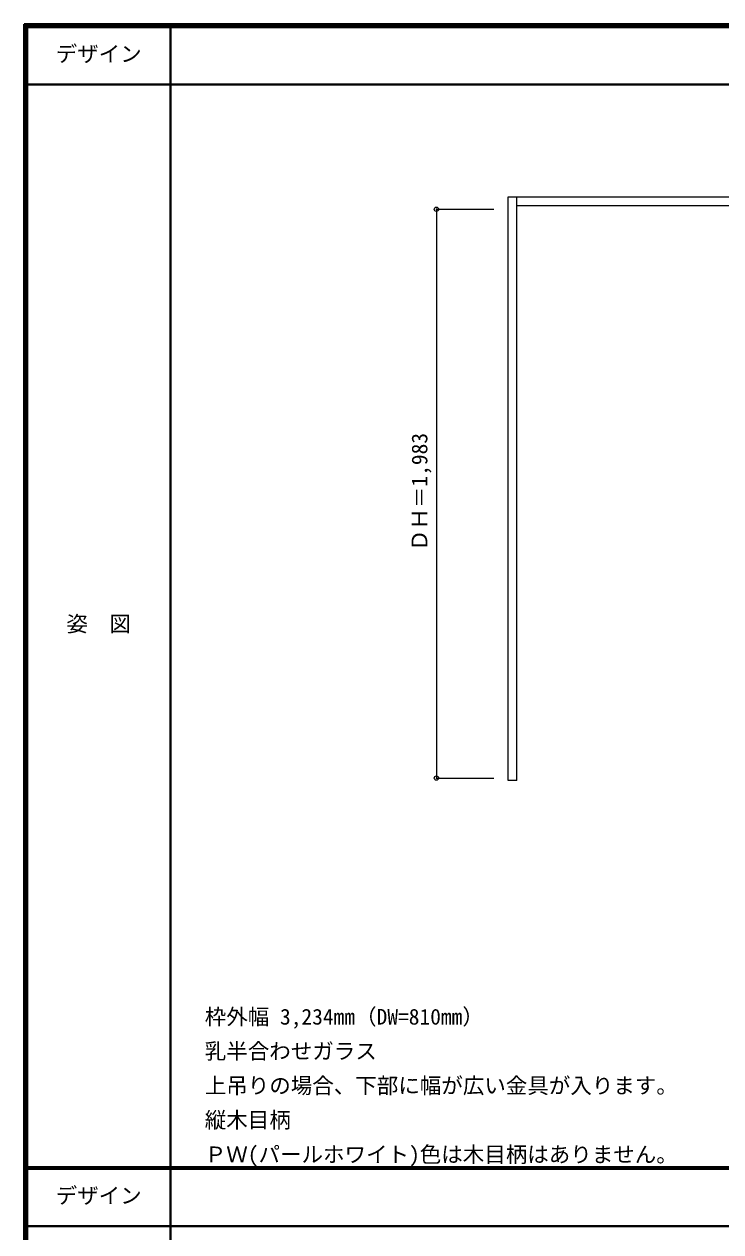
# Model space of a CAD drawing. Units: millimetres, scale not verified. Extents: x -6000 to 5700, y -4307 to 4175.
# Drawn here: x -6000 to -3570, y -36 to 4175 of the extents above; entities that cross this region are included whole.
import ezdxf
from ezdxf.enums import TextEntityAlignment as Align

# ---------------------------------------------------------------- set-up
doc = ezdxf.new("R2010")
doc.units = ezdxf.units.MM
doc.header["$LTSCALE"] = 30
doc.header["$PDMODE"] = 32
doc.header["$PDSIZE"] = 15
for name, color, linetype, lineweight in [('0-4_枠', 3, 'Continuous', 25), ('0-A_文字', 7, 'Continuous', 18), ('0-B_寸法', 7, 'Continuous', 9), ('F-1_枠', 6, 'Continuous', 40), ('F-A_文字', 7, 'Continuous', 18)]:
    doc.layers.add(name, color=color, linetype=linetype, lineweight=lineweight)
doc.styles.add('ＭＳ ゴシック', font='')
doc.styles.get('ＭＳ ゴシック').set_extended_font_data('MS Gothic')

msp = doc.modelspace()

# ---------------------------------------------------------------- linework, layer by layer
at = {"layer": '0-4_枠'}
for p, q in [((-4312, 1538), (-4312, 3573)), ((-4312, 3573), (-1078, 3573)), ((-4282, 1538), (-4282, 3573)), ((-4282, 3543), (-1108, 3543)), ((-4282, 1538), (-4312, 1538))]:
    msp.add_line(p, q, dxfattribs=at)
at = {"layer": '0-B_寸法', "color": 4}
for p, q in [((-4562, 3529.5), (-4562, 1546.5)), ((-4562, 3529.5), (-4362, 3529.5)), ((-4562, 1546.5), (-4362, 1546.5))]:
    msp.add_line(p, q, dxfattribs=at)
at = {"layer": '0-B_寸法'}
for p in [(-4562, 3529.5), (-4562, 1546.5)]:
    msp.add_point(p, dxfattribs=at)
at = {"layer": 'F-1_枠'}
for p, q in [((-6000, 4175), (5700, 4175)), ((-6000, 4175), (-6000, -4205)), ((-6000, 4170), (5700, 4170)), ((-5995, 4175), (-5995, -4205)), ((-5990, 4175), (-5990, -4205)), ((-5490, 4175), (-5490, -3790)), ((-6000, 4165), (5700, 4165)), ((-6000, 3965), (5700, 3965)), ((-6000, 190.5), (5700, 190.5)), ((-6000, 187.5), (5700, 187.5)), ((-6000, 184.5), (5700, 184.5)), ((-6000, -15.5), (5700, -15.5))]:
    msp.add_line(p, q, dxfattribs=at)

# ---------------------------------------------------------------- texts
at = {"layer": '0-A_文字', "style": 'ＭＳ ゴシック'}
for s, p in [('枠外幅 3,234mm（DW=810mm）', (-5370, 670.5)), ('乳半合わせガラス', (-5370, 550.5)), ('上吊りの場合、下部に幅が広い金具が入ります。', (-5370, 430.5)), ('縦木目柄', (-5370, 310.5)), ('ＰＷ(パールホワイト)色は木目柄はありません。', (-5370, 190.5))]:
    msp.add_text(s, height=54.99, dxfattribs=at).set_placement(p, align=Align.BOTTOM_LEFT)
at = {"layer": '0-B_寸法', "style": 'ＭＳ ゴシック'}
msp.add_text('ＤＨ＝1,983', height=54.99, rotation=90, dxfattribs=at).set_placement((-4577, 2337.75), align=Align.BOTTOM_LEFT)
at = {"layer": 'F-A_文字', "style": 'ＭＳ ゴシック'}
for s, p in [('デザイン', (-5890, 4027.5)), ('姿\u3000図', (-5852.5, 2040.25)), ('デザイン', (-5890, 47))]:
    msp.add_text(s, height=54.99, dxfattribs=at).set_placement(p, align=Align.BOTTOM_LEFT)

doc.saveas('drawing.dxf')
